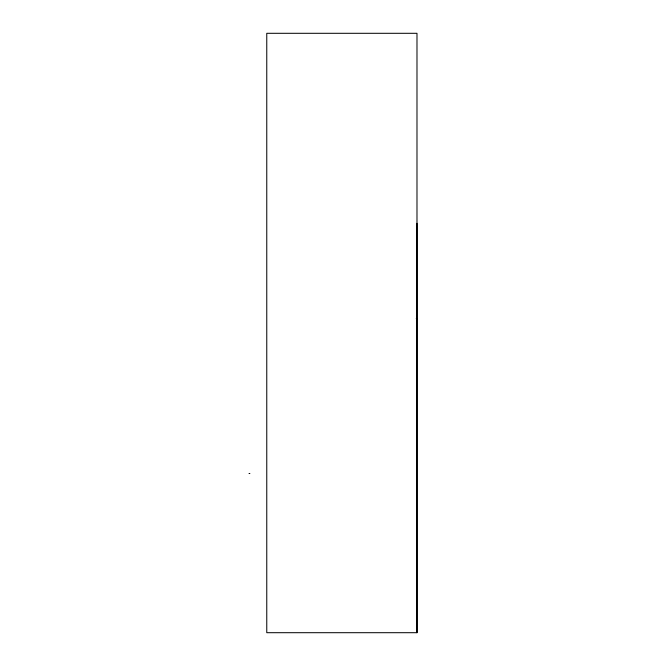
<?xml version="1.0" encoding="UTF-8"?>
<svg xmlns="http://www.w3.org/2000/svg" width="666" height="666" viewBox="0 0 666 666"><rect width="100%" height="100%" fill="white"/><g stroke="black" fill="none" stroke-linecap="round" stroke-linejoin="round"><path stroke-width="1" d="M416.983 632.7L416.983 33.3L266.766 33.3L266.766 632.7L416.983 632.7L416.983 223.31M416.25 318.698L416.983 318.698M249.017 473.501L249.875 473.501"/></g></svg>
